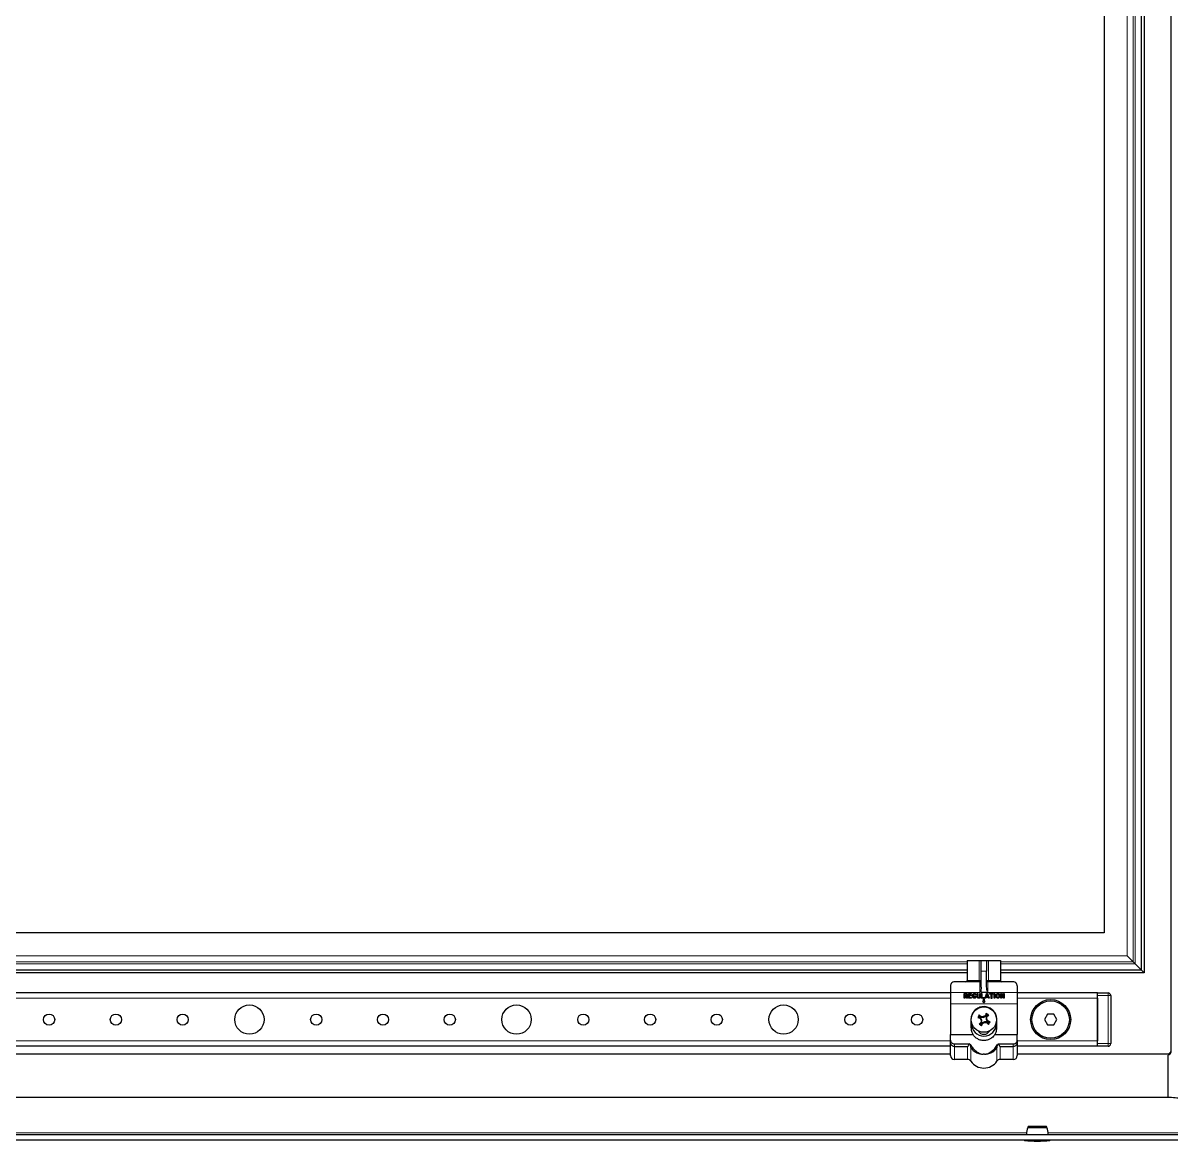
# Model space of a CAD drawing. Header units: millimetres. Extents: x -945 to 2005, y -832 to 978.
# Drawn here: x 1329.1 to 1759, y -554 to -135.1 of the extents above; entities that cross this region are included whole.
import ezdxf

# ---------------------------------------------------------------- set-up
doc = ezdxf.new("R2010")
doc.units = ezdxf.units.MM

msp = doc.modelspace()

# ---------------------------------------------------------------- linework, layer by layer
at = {"color": 7, "linetype": 'Continuous', "lineweight": 25}
for p, q in [((1758.9, 768.53), (1758.9, -520.47)), ((1748.9, 739.03), (1748.9, -490.97)), ((1733.9, 724.03), (1733.9, -475.97)), ((1733.9, -475.97), (893.9, -475.97)), ((1744.8, -486.87), (1742.49, -484.56)), ((1682.65, -486.32), (1682.65, -493.82)), ((1682.65, -486.32), (1687.17, -486.32)), ((1687.17, -486.32), (1687.9, -486.32)), ((1687.9, -486.32), (1689.9, -486.32)), ((1687.9, -490.32), (1687.9, -486.32)), ((1689.9, -486.32), (1689.9, -490.32)), ((1689.9, -486.32), (1690.62, -486.32)), ((1690.62, -486.32), (1695.15, -486.32)), ((1695.15, -486.32), (1695.15, -493.82)), ((1745.49, -487.56), (1744.8, -486.87)), ((1747.8, -489.87), (1745.49, -487.56)), ((1748.9, -490.97), (1747.9, -489.97)), ((1682.65, -490.97), (878.9, -490.97)), ((1687.4, -494.32), (1677.9, -494.32)), ((1687.9, -496.26), (1687.9, -490.32)), ((1689.9, -496.25), (1689.9, -490.32)), ((1699.9, -494.32), (1690.4, -494.32)), ((1748.9, -490.97), (1695.15, -490.97)), ((1676.4, -498.47), (896.4, -498.47)), ((1676.4, -495.82), (1676.4, -498.32)), ((1676.4, -498.32), (1676.4, -502.57)), ((1701.4, -495.82), (1701.4, -498.32)), ((1701.4, -498.32), (1701.4, -502.57)), ((1731.4, -498.47), (1701.4, -498.47)), ((1731.4, -498.47), (1735.4, -498.47)), ((1731.4, -499.47), (1731.4, -498.47)), ((1676.4, -502.57), (1676.4, -514.07)), ((1681.49, -500.33), (1681.49, -498.67)), ((1681.49, -498.67), (1682.24, -498.67)), ((1682.25, -498.93), (1681.75, -498.93)), ((1681.75, -498.93), (1681.75, -499.44)), ((1681.75, -499.44), (1682.34, -499.44)), ((1682.04, -499.7), (1681.75, -499.7)), ((1681.75, -499.7), (1681.75, -500.33)), ((1682.53, -500.41), (1682.04, -499.7)), ((1682.35, -499.7), (1682.75, -500.27)), ((1683.09, -500.44), (1683.09, -498.67)), ((1683.09, -498.67), (1684.16, -498.67)), ((1684.16, -500.44), (1683.09, -500.44)), ((1684.16, -498.93), (1683.36, -498.93)), ((1683.36, -498.93), (1683.36, -499.34)), ((1683.36, -499.34), (1684.1, -499.34)), ((1684.1, -499.6), (1683.36, -499.6)), ((1683.36, -499.6), (1683.36, -500.18)), ((1683.36, -500.18), (1684.16, -500.18)), ((1685.43, -499.51), (1685.92, -499.51)), ((1685.63, -499.77), (1685.43, -499.77)), ((1685.92, -499.51), (1685.92, -499.81)), ((1686.35, -499.86), (1686.35, -498.78)), ((1686.62, -498.78), (1686.62, -499.86)), ((1687.36, -499.84), (1687.36, -498.78)), ((1687.62, -498.78), (1687.62, -499.84)), ((1687.91, -500.47), (1687.91, -498.8)), ((1688.98, -500.47), (1687.91, -500.47)), ((1688.18, -498.8), (1688.18, -500.2)), ((1688.18, -500.2), (1688.97, -500.2)), ((1688.4, -501.67), (1688.9, -502.17)), ((1688.65, -501.67), (1688.4, -501.67)), ((1689.15, -500.67), (1688.65, -500.67)), ((1688.65, -500.67), (1688.65, -501.67)), ((1688.9, -502.17), (1689.4, -501.67)), ((1689.15, -501.67), (1689.15, -500.67)), ((1689.4, -501.67), (1689.15, -501.67)), ((1689.34, -500.29), (1689.91, -498.76)), ((1689.67, -500.13), (1689.58, -500.38)), ((1690.48, -500.13), (1689.67, -500.13)), ((1690.07, -499), (1689.76, -499.87)), ((1689.76, -499.87), (1690.39, -499.87)), ((1690.39, -499.87), (1690.07, -499)), ((1690.23, -498.78), (1690.83, -500.29)), ((1690.58, -500.37), (1690.48, -500.13)), ((1691.16, -498.67), (1692.28, -498.67)), ((1691.58, -498.93), (1691.16, -498.93)), ((1691.58, -500.4), (1691.58, -498.93)), ((1692.28, -498.93), (1691.89, -498.93)), ((1691.89, -498.93), (1691.89, -500.4)), ((1692.75, -500.33), (1692.75, -498.8)), ((1693.02, -498.8), (1693.02, -500.33)), ((1695.18, -500.33), (1695.18, -498.77)), ((1696.28, -500.36), (1695.44, -499.09)), ((1695.44, -499.09), (1695.44, -500.33)), ((1695.45, -498.73), (1696.25, -499.96)), ((1696.25, -499.96), (1696.25, -498.78)), ((1696.52, -498.78), (1696.52, -500.33)), ((1701.4, -502.57), (1701.4, -514.07)), ((1731.4, -517.47), (1731.4, -499.47)), ((1731.4, -500.47), (1731.4, -516.47)), ((1736.4, -499.47), (1736.4, -517.47)), ((1686.88, -507.52), (1687.21, -507.01)), ((1687.21, -507.01), (1687.18, -506.68)), ((1687.21, -507.01), (1687.75, -507.59)), ((1688.72, -507.65), (1689.59, -507.21)), ((1689.59, -507.21), (1689.4, -507.05)), ((1689.59, -507.21), (1689.85, -506.45)), ((1689.85, -506.45), (1689.74, -506.14)), ((1690.35, -506.78), (1689.77, -507.33)), ((1689.85, -506.45), (1690.35, -506.78)), ((1690.35, -506.78), (1690.68, -506.75)), ((1712.74, -506.47), (1711.59, -508.47)), ((1715.05, -506.47), (1712.74, -506.47)), ((1716.2, -508.47), (1715.05, -506.47)), ((1684.05, -508.47), (1684.05, -511.47)), ((1684.25, -509.97), (1684.05, -509.97)), ((1686.88, -507.52), (1686.57, -507.62)), ((1687.63, -507.78), (1686.88, -507.52)), ((1687.44, -510.15), (1687.11, -510.18)), ((1687.44, -510.15), (1688.02, -509.61)), ((1687.94, -510.48), (1687.44, -510.15)), ((1687.63, -507.78), (1687.47, -507.96)), ((1688.07, -508.64), (1687.63, -507.78)), ((1687.75, -507.59), (1687.86, -507.37)), ((1687.75, -507.59), (1688.72, -507.65)), ((1688.02, -509.61), (1687.8, -509.51)), ((1688.07, -508.64), (1687.84, -508.69)), ((1688.2, -509.73), (1687.94, -510.48)), ((1687.94, -510.48), (1688.05, -510.79)), ((1688.02, -509.61), (1688.07, -508.64)), ((1689.07, -509.29), (1688.2, -509.73)), ((1688.2, -509.73), (1688.39, -509.89)), ((1688.72, -507.65), (1688.67, -507.41)), ((1689.07, -509.29), (1689.12, -509.53)), ((1690.04, -509.34), (1689.07, -509.29)), ((1689.77, -507.33), (1689.72, -508.29)), ((1689.72, -508.29), (1689.95, -508.24)), ((1689.72, -508.29), (1690.16, -509.16)), ((1689.77, -507.33), (1689.99, -507.43)), ((1690.04, -509.34), (1689.93, -509.56)), ((1690.58, -509.93), (1690.04, -509.34)), ((1690.16, -509.16), (1690.32, -508.97)), ((1690.16, -509.16), (1690.91, -509.42)), ((1690.91, -509.42), (1690.58, -509.93)), ((1690.58, -509.93), (1690.61, -510.25)), ((1690.91, -509.42), (1691.22, -509.31)), ((1693.75, -509.97), (1693.55, -509.97)), ((1693.75, -511.47), (1693.75, -508.47)), ((1711.59, -508.47), (1712.74, -510.47)), ((1712.74, -510.47), (1715.05, -510.47)), ((1715.05, -510.47), (1716.2, -508.47)), ((1676.4, -516.21), (1676.4, -514.07)), ((1676.4, -514.07), (1684.8, -514.07)), ((1692.99, -514.07), (1701.4, -514.07)), ((1701.4, -516.21), (1701.4, -514.07)), ((1676.4, -518.47), (896.4, -518.47)), ((1676.4, -517.12), (1676.4, -516.21)), ((1676.4, -521.92), (1676.4, -517.12)), ((1677.9, -517.6), (1683.41, -517.6)), ((1677.9, -518.5), (1682.81, -518.5)), ((1694.38, -517.6), (1699.9, -517.6)), ((1694.99, -518.5), (1699.9, -518.5)), ((1701.4, -516.21), (1701.4, -517.12)), ((1701.4, -517.12), (1701.4, -521.92)), ((1731.4, -518.47), (1701.4, -518.47)), ((1731.4, -518.47), (1731.4, -517.47)), ((1735.4, -518.47), (1731.4, -518.47)), ((1676.4, -521.47), (869.9, -521.47)), ((1682.81, -523.42), (1677.9, -523.42)), ((1699.9, -523.42), (1694.99, -523.42)), ((1757.9, -521.47), (1701.4, -521.47)), ((1757.9, -537.47), (1757.9, -521.79)), ((869.9, -537.47), (1757.9, -537.47)), ((1705.31, -548.85), (1708.9, -548.85)), ((1712, -548.47), (1705.79, -548.47)), ((1708.9, -548.85), (1712.48, -548.85)), ((819.2, -551.47), (1808.6, -551.47)), ((819.2, -553.47), (1808.6, -553.47))]:
    msp.add_line(p, q, dxfattribs=at)
at = {"color": 8, "linetype": 'Continuous', "lineweight": 18}
for p, q in [((1745.49, 735.62), (1745.49, -487.56)), ((1747.8, 737.93), (1747.8, -489.87)), ((1747.9, 738.03), (1747.9, -489.97)), ((1742.49, 732.62), (1742.49, -484.56)), ((1744.8, 734.93), (1744.8, -486.87)), ((1742.49, -484.56), (885.3, -484.56)), ((1682.65, -489.97), (879.9, -489.97)), ((1682.65, -489.87), (880, -489.87)), ((1682.65, -487.56), (882.3, -487.56)), ((1682.65, -486.87), (883, -486.87)), ((1687.17, -493.82), (1687.17, -486.32)), ((1690.62, -486.32), (1690.62, -493.82)), ((1744.8, -486.87), (1695.15, -486.87)), ((1745.49, -487.56), (1695.15, -487.56)), ((1747.8, -489.87), (1695.15, -489.87)), ((1747.9, -489.97), (1695.15, -489.97)), ((1682.65, -493.82), (1687.17, -493.82)), ((1687.17, -493.82), (1687.9, -493.82)), ((1687.4, -498.32), (1687.4, -494.32)), ((1689.9, -490.32), (1687.9, -490.32)), ((1689.9, -493.82), (1690.62, -493.82)), ((1690.4, -494.32), (1690.4, -498.25)), ((1690.62, -493.82), (1695.15, -493.82)), ((1687.4, -498.32), (1676.4, -498.32)), ((1687.9, -498.32), (1687.9, -496.26)), ((1701.4, -498.32), (1687.9, -498.32)), ((1735.4, -498.47), (1735.4, -499.47)), ((1676.4, -500.47), (896.4, -500.47)), ((1701.4, -502.57), (1676.4, -502.57)), ((1731.4, -500.47), (1701.4, -500.47)), ((1735.4, -499.47), (1731.4, -499.47)), ((1735.4, -517.47), (1735.4, -499.47)), ((1735.4, -499.47), (1736.4, -499.47)), ((1676.4, -516.47), (896.4, -516.47)), ((1677.9, -517.6), (1677.9, -518.5)), ((1677.9, -518.5), (1677.9, -523.42)), ((1682.81, -523.42), (1682.81, -518.5)), ((1684.04, -519.1), (1684.04, -524.07)), ((1693.75, -524.07), (1693.75, -519.1)), ((1694.99, -518.5), (1694.99, -523.42)), ((1699.9, -518.5), (1699.9, -517.6)), ((1699.9, -523.42), (1699.9, -518.5)), ((1731.4, -516.47), (1701.4, -516.47)), ((1731.4, -517.47), (1735.4, -517.47)), ((1735.4, -517.47), (1735.4, -518.47)), ((1735.4, -517.47), (1736.4, -517.47)), ((1704.85, -550.87), (922.94, -550.87)), ((1704.03, -553.59), (1708.9, -553.59)), ((1704.15, -553.72), (1708.9, -553.72)), ((1708.9, -553.59), (1713.76, -553.59)), ((1708.9, -553.72), (1713.64, -553.72)), ((1808.3, -550.87), (1712.94, -550.87))]:
    msp.add_line(p, q, dxfattribs=at)
at = {"color": 8, "linetype": 'Continuous', "lineweight": 18, "flags": 128}
for points in [[(1687.17, -493.82), (1687.17, -493.91), (1687.16, -494.01), (1687.15, -494.1), (1687.13, -494.17), (1687.11, -494.23), (1687.09, -494.28), (1687.06, -494.31), (1687.03, -494.32)], [(1690.76, -494.32), (1690.73, -494.31), (1690.7, -494.28), (1690.68, -494.23), (1690.66, -494.17), (1690.64, -494.1), (1690.63, -494.01), (1690.62, -493.91), (1690.62, -493.82)]]:
    msp.add_lwpolyline(points, dxfattribs=at)
at = {"color": 7, "linetype": 'Continuous', "lineweight": 25}
for centre, radius in [((1713.9, -508.47), 7.5), ((1713.9, -508.47), 7), ((1338.9, -508.47), 2.1), ((1363.9, -508.47), 2.1), ((1388.9, -508.47), 2.1), ((1413.9, -508.47), 5.5), ((1438.9, -508.47), 2.1), ((1463.9, -508.47), 2.1), ((1488.9, -508.47), 2.1), ((1513.9, -508.47), 5.5), ((1538.9, -508.47), 2.1), ((1563.9, -508.47), 2.1), ((1588.9, -508.47), 2.1), ((1613.9, -508.47), 5.5), ((1638.9, -508.47), 2.1), ((1663.9, -508.47), 2.1), ((1688.9, -508.47), 4.75)]:
    msp.add_circle(centre, radius, dxfattribs=at)
for centre, radius, start, end in [((1682.15, -493.82), 0.5, 270, 0), ((1687.4, -493.82), 0.5, 270, 0), ((1690.4, -493.82), 0.5, 180, 270), ((1695.65, -493.82), 0.5, 180, 270), ((1735.4, -499.47), 1, 0, 90), ((1749.62, -548.02), 74.88, 146.4919, 147.3486), ((1638.22, -555.37), 69.05, 44.0348, 44.8347), ((1722.66, -574.95), 75.61, 116.0937, 116.7115), ((1754.2, -530.88), 69.05, 159.0058, 159.8057), ((1649.34, -569.19), 74.88, 56.4919, 57.3486), ((1642, -457.79), 69.05, 314.0348, 314.8347), ((1688.9, -509.97), 4.65, 180, 0), ((1711.31, -443.16), 69.05, 249.0058, 249.8057), ((1735.79, -559.14), 69.05, 134.0348, 134.8347), ((1728.45, -447.75), 74.88, 236.4919, 237.3486), ((1755.38, -474.7), 75.61, 206.0937, 206.7115), ((1763.35, -512.48), 75.61, 177.129, 177.7468), ((1684.88, -582.92), 75.61, 87.129, 87.7468), ((1623.59, -486.05), 69.05, 339.0058, 339.8057), ((1655.13, -441.99), 75.61, 296.0937, 296.7115), ((1692.91, -434.01), 75.61, 267.129, 267.7468), ((1739.57, -461.57), 69.05, 224.0348, 224.8347), ((1614.44, -504.46), 75.61, 357.129, 357.7468), ((1622.41, -542.23), 75.61, 26.0937, 26.7115), ((1666.48, -573.78), 69.05, 69.0058, 69.8057), ((1628.18, -468.92), 74.88, 326.4919, 327.3486), ((1688.9, -511.47), 2.5, 209.1764, 330.8236), ((1735.4, -517.47), 1, 270, 0), ((1677.9, -521.92), 1.5, 180, 270), ((1682.81, -524.92), 1.5, 34.5604, 90), ((1688.9, -520.72), 5.9, 214.5604, 325.4396), ((1694.99, -524.92), 1.5, 90, 145.4396), ((1699.9, -521.92), 1.5, 270, 0), ((1711.02, -551.2), 6.18, 157.6346, 182.4658), ((1705.79, -548.97), 0.5, 90, 166.6165), ((1712, -548.97), 0.5, 13.3835, 90), ((1706.77, -551.2), 6.18, 357.5342, 22.3654), ((1729.8, -553.53), 25.77, 179.861, 180.139), ((1704.16, -553.59), 0.126, 180, 263.9744), ((1708.9, -508.72), 45.25, 263.9744, 269.9984), ((1708.89, -508.72), 45.25, 270.0016, 276.0256), ((1713.63, -553.59), 0.126, 276.0256, 0), ((1687.99, -553.53), 25.77, 359.861, 0.139)]:
    msp.add_arc(centre, radius, start, end, dxfattribs=at)
msp.add_ellipse((17117.08, -498.32), major_axis=(15429.18, 0), ratio=0.000259, start_param=3.123591, end_param=3.141593, dxfattribs=at)
for points, knots in [([(1677.9, -494.32), (1677.89, -494.32), (1677.82, -494.32), (1677.47, -494.34), (1676.94, -494.58), (1676.48, -495.16), (1676.42, -495.63), (1676.4, -495.82)], [0, 0, 0, 0, 0.003231, 0.101221, 0.514725, 0.80586, 1, 1, 1, 1]), ([(1701.4, -495.82), (1701.37, -495.63), (1701.31, -495.16), (1700.85, -494.58), (1700.32, -494.34), (1699.97, -494.32), (1699.9, -494.32), (1699.9, -494.32)], [0, 0, 0, 0, 0.19414, 0.485275, 0.898779, 0.996769, 1, 1, 1, 1]), ([(1684.85, -498.9), (1684.93, -498.82), (1685.06, -498.67), (1685.25, -498.65), (1685.34, -498.65)], [0, 0, 0, 0, 0.559217, 1, 1, 1, 1]), ([(1685.34, -498.65), (1685.41, -498.65), (1685.53, -498.65), (1685.64, -498.71), (1685.69, -498.74)], [0, 0, 0, 0, 0.5605138, 1, 1, 1, 1]), ([(1686.35, -498.78), (1686.36, -498.76), (1686.36, -498.72), (1686.38, -498.67), (1686.43, -498.65), (1686.46, -498.65), (1686.47, -498.65)], [0, 0, 0, 0, 0.2808487, 0.55949, 0.7791576, 1, 1, 1, 1]), ([(1686.47, -498.65), (1686.5, -498.65), (1686.54, -498.65), (1686.59, -498.68), (1686.62, -498.73), (1686.62, -498.76), (1686.62, -498.78)], [0, 0, 0, 0, 0.28091, 0.559174, 0.779166, 1, 1, 1, 1]), ([(1687.36, -498.78), (1687.36, -498.76), (1687.36, -498.72), (1687.39, -498.67), (1687.44, -498.65), (1687.47, -498.65), (1687.48, -498.65)], [0, 0, 0, 0, 0.2809, 0.559498, 0.779148, 1, 1, 1, 1]), ([(1687.9, -496.26), (1687.86, -496.59), (1687.78, -497.3), (1687.52, -497.96), (1687.4, -498.31), (1687.4, -498.32)], [0, 0, 0, 0, 0.475461, 0.994056, 1, 1, 1, 1]), ([(1687.48, -498.65), (1687.5, -498.65), (1687.54, -498.65), (1687.6, -498.68), (1687.62, -498.73), (1687.62, -498.76), (1687.62, -498.78)], [0, 0, 0, 0, 0.280888, 0.559023, 0.779155, 1, 1, 1, 1]), ([(1690.4, -498.25), (1690.39, -498.25), (1690.39, -498.24), (1690.39, -498.24), (1690.37, -498.22), (1690.34, -498.14), (1690.22, -497.81), (1690, -497.18), (1689.93, -496.58), (1689.9, -496.25)], [0, 0, 0, 0, 0.00167, 0.003889, 0.009531, 0.034361, 0.132751, 0.526214, 1, 1, 1, 1]), ([(1689.91, -498.76), (1689.92, -498.74), (1689.93, -498.7), (1689.98, -498.65), (1690.03, -498.65), (1690.06, -498.65)], [0, 0, 0, 0, 0.281465, 0.561772, 1, 1, 1, 1]), ([(1690.06, -498.65), (1690.08, -498.65), (1690.12, -498.65), (1690.2, -498.69), (1690.22, -498.74), (1690.23, -498.78)], [0, 0, 0, 0, 0.2812256, 0.5615217, 1, 1, 1, 1]), ([(1693.64, -498.94), (1693.71, -498.85), (1693.84, -498.69), (1694.03, -498.66), (1694.12, -498.65)], [0, 0, 0, 0, 0.560137, 1, 1, 1, 1]), ([(1694.12, -498.65), (1694.18, -498.65), (1694.3, -498.66), (1694.5, -498.75), (1694.59, -498.87), (1694.65, -498.94)], [0, 0, 0, 0, 0.280496, 0.560765, 1, 1, 1, 1]), ([(1695.18, -498.77), (1695.18, -498.75), (1695.18, -498.72), (1695.21, -498.67), (1695.25, -498.65), (1695.28, -498.65), (1695.29, -498.65)], [0, 0, 0, 0, 0.280941, 0.559114, 0.779089, 1, 1, 1, 1]), ([(1695.29, -498.65), (1695.31, -498.65), (1695.34, -498.65), (1695.4, -498.67), (1695.43, -498.71), (1695.45, -498.73)], [0, 0, 0, 0, 0.2806376, 0.5608768, 1, 1, 1, 1]), ([(1696.25, -498.78), (1696.26, -498.76), (1696.26, -498.72), (1696.28, -498.67), (1696.33, -498.65), (1696.36, -498.65), (1696.37, -498.65)], [0, 0, 0, 0, 0.280888, 0.559482, 0.77927, 1, 1, 1, 1]), ([(1696.37, -498.65), (1696.4, -498.65), (1696.44, -498.65), (1696.49, -498.68), (1696.52, -498.73), (1696.52, -498.76), (1696.52, -498.78)], [0, 0, 0, 0, 0.280836, 0.55925, 0.779182, 1, 1, 1, 1]), ([(1681.61, -500.47), (1681.59, -500.47), (1681.55, -500.46), (1681.51, -500.43), (1681.49, -500.38), (1681.49, -500.35), (1681.49, -500.33)], [0, 0, 0, 0, 0.280437, 0.558281, 0.778899, 1, 1, 1, 1]), ([(1681.75, -500.33), (1681.75, -500.35), (1681.75, -500.4), (1681.71, -500.45), (1681.66, -500.46), (1681.62, -500.47), (1681.61, -500.47)], [0, 0, 0, 0, 0.280498, 0.558325, 0.778868, 1, 1, 1, 1]), ([(1682.24, -498.67), (1682.32, -498.68), (1682.46, -498.69), (1682.57, -498.77), (1682.62, -498.81)], [0, 0, 0, 0, 0.559747, 1, 1, 1, 1]), ([(1682.44, -499), (1682.41, -498.98), (1682.35, -498.94), (1682.28, -498.93), (1682.25, -498.93)], [0, 0, 0, 0, 0.559136, 1, 1, 1, 1]), ([(1682.34, -499.44), (1682.36, -499.43), (1682.4, -499.43), (1682.43, -499.4), (1682.44, -499.39)], [0, 0, 0, 0, 0.5581742, 1, 1, 1, 1]), ([(1682.58, -499.61), (1682.54, -499.64), (1682.47, -499.68), (1682.38, -499.7), (1682.35, -499.7)], [0, 0, 0, 0, 0.56031, 1, 1, 1, 1]), ([(1682.52, -499.19), (1682.52, -499.15), (1682.51, -499.08), (1682.46, -499.02), (1682.44, -499)], [0, 0, 0, 0, 0.559692, 1, 1, 1, 1]), ([(1682.44, -499.39), (1682.46, -499.38), (1682.49, -499.35), (1682.51, -499.28), (1682.52, -499.23), (1682.52, -499.19)], [0, 0, 0, 0, 0.279917, 0.56006, 1, 1, 1, 1]), ([(1682.63, -500.47), (1682.62, -500.47), (1682.6, -500.47), (1682.56, -500.45), (1682.54, -500.42), (1682.53, -500.41)], [0, 0, 0, 0, 0.28022, 0.561305, 1, 1, 1, 1]), ([(1682.78, -499.19), (1682.77, -499.29), (1682.76, -499.45), (1682.64, -499.56), (1682.58, -499.61)], [0, 0, 0, 0, 0.559457, 1, 1, 1, 1]), ([(1682.62, -498.81), (1682.67, -498.87), (1682.77, -498.98), (1682.78, -499.13), (1682.78, -499.19)], [0, 0, 0, 0, 0.5589475, 1, 1, 1, 1]), ([(1682.78, -500.34), (1682.78, -500.36), (1682.77, -500.4), (1682.73, -500.44), (1682.68, -500.46), (1682.65, -500.47), (1682.63, -500.47)], [0, 0, 0, 0, 0.278138, 0.558544, 0.779161, 1, 1, 1, 1]), ([(1682.75, -500.27), (1682.76, -500.28), (1682.78, -500.3), (1682.78, -500.33), (1682.78, -500.34)], [0, 0, 0, 0, 0.5610793, 1, 1, 1, 1]), ([(1684.1, -499.34), (1684.13, -499.34), (1684.17, -499.34), (1684.23, -499.37), (1684.26, -499.42), (1684.26, -499.46), (1684.26, -499.47)], [0, 0, 0, 0, 0.280945, 0.559897, 0.779525, 1, 1, 1, 1]), ([(1684.26, -499.47), (1684.26, -499.49), (1684.25, -499.54), (1684.2, -499.6), (1684.14, -499.6), (1684.1, -499.6)], [0, 0, 0, 0, 0.281099, 0.559768, 1, 1, 1, 1]), ([(1684.16, -498.67), (1684.18, -498.67), (1684.22, -498.67), (1684.28, -498.7), (1684.31, -498.75), (1684.31, -498.78), (1684.31, -498.8)], [0, 0, 0, 0, 0.280872, 0.559701, 0.779382, 1, 1, 1, 1]), ([(1684.31, -498.8), (1684.31, -498.82), (1684.3, -498.87), (1684.25, -498.93), (1684.19, -498.93), (1684.16, -498.93)], [0, 0, 0, 0, 0.2810527, 0.5596626, 1, 1, 1, 1]), ([(1684.16, -500.18), (1684.18, -500.18), (1684.22, -500.18), (1684.28, -500.21), (1684.31, -500.26), (1684.31, -500.29), (1684.31, -500.31)], [0, 0, 0, 0, 0.280912, 0.559714, 0.779499, 1, 1, 1, 1]), ([(1684.31, -500.31), (1684.31, -500.33), (1684.31, -500.38), (1684.25, -500.44), (1684.19, -500.44), (1684.16, -500.44)], [0, 0, 0, 0, 0.2812138, 0.5599009, 1, 1, 1, 1]), ([(1684.65, -499.57), (1684.66, -499.43), (1684.67, -499.19), (1684.8, -498.99), (1684.85, -498.9)], [0, 0, 0, 0, 0.56034, 1, 1, 1, 1]), ([(1684.84, -500.18), (1684.78, -500.07), (1684.67, -499.88), (1684.66, -499.67), (1684.65, -499.57)], [0, 0, 0, 0, 0.559347, 1, 1, 1, 1]), ([(1685.37, -500.47), (1685.31, -500.46), (1685.19, -500.45), (1685, -500.36), (1684.9, -500.25), (1684.84, -500.18)], [0, 0, 0, 0, 0.280314, 0.560507, 1, 1, 1, 1]), ([(1685.33, -498.91), (1685.29, -498.91), (1685.22, -498.92), (1685.1, -498.99), (1684.94, -499.2), (1684.93, -499.42), (1684.92, -499.57)], [0, 0, 0, 0, 0.125332, 0.250695, 0.500738, 1, 1, 1, 1]), ([(1684.92, -499.57), (1684.92, -499.66), (1684.93, -499.81), (1685, -499.94), (1685.04, -500)], [0, 0, 0, 0, 0.55998, 1, 1, 1, 1]), ([(1685.04, -500), (1685.08, -500.06), (1685.17, -500.17), (1685.3, -500.19), (1685.36, -500.2)], [0, 0, 0, 0, 0.560858, 1, 1, 1, 1]), ([(1685.3, -499.64), (1685.3, -499.62), (1685.3, -499.58), (1685.33, -499.53), (1685.38, -499.51), (1685.41, -499.51), (1685.43, -499.51)], [0, 0, 0, 0, 0.280637, 0.55889, 0.779144, 1, 1, 1, 1]), ([(1685.43, -499.77), (1685.41, -499.77), (1685.37, -499.77), (1685.32, -499.73), (1685.3, -499.69), (1685.3, -499.66), (1685.3, -499.64)], [0, 0, 0, 0, 0.280664, 0.558735, 0.779002, 1, 1, 1, 1]), ([(1685.52, -498.96), (1685.49, -498.94), (1685.43, -498.91), (1685.36, -498.91), (1685.33, -498.91)], [0, 0, 0, 0, 0.558634, 1, 1, 1, 1]), ([(1685.36, -500.2), (1685.39, -500.2), (1685.45, -500.2), (1685.55, -500.15), (1685.58, -500.08), (1685.6, -500.04)], [0, 0, 0, 0, 0.2812653, 0.5616095, 1, 1, 1, 1]), ([(1685.71, -500.34), (1685.66, -500.38), (1685.55, -500.46), (1685.43, -500.46), (1685.37, -500.47)], [0, 0, 0, 0, 0.558998, 1, 1, 1, 1]), ([(1685.62, -499.07), (1685.61, -499.05), (1685.58, -499.01), (1685.54, -498.97), (1685.52, -498.96)], [0, 0, 0, 0, 0.560467, 1, 1, 1, 1]), ([(1685.6, -500.04), (1685.61, -499.99), (1685.63, -499.9), (1685.63, -499.81), (1685.63, -499.77)], [0, 0, 0, 0, 0.559597, 1, 1, 1, 1]), ([(1685.73, -499.13), (1685.71, -499.13), (1685.66, -499.12), (1685.64, -499.09), (1685.62, -499.07)], [0, 0, 0, 0, 0.558039, 1, 1, 1, 1]), ([(1685.69, -498.74), (1685.73, -498.77), (1685.79, -498.82), (1685.84, -498.89), (1685.86, -498.92)], [0, 0, 0, 0, 0.559542, 1, 1, 1, 1]), ([(1685.92, -499.81), (1685.92, -499.92), (1685.9, -500.12), (1685.77, -500.28), (1685.71, -500.34)], [0, 0, 0, 0, 0.560493, 1, 1, 1, 1]), ([(1685.89, -499.01), (1685.88, -499.03), (1685.87, -499.07), (1685.83, -499.11), (1685.78, -499.13), (1685.75, -499.13), (1685.73, -499.13)], [0, 0, 0, 0, 0.2777088, 0.5582085, 0.77892, 1, 1, 1, 1]), ([(1685.86, -498.92), (1685.87, -498.94), (1685.88, -498.96), (1685.89, -498.99), (1685.89, -499.01)], [0, 0, 0, 0, 0.560691, 1, 1, 1, 1]), ([(1686.57, -500.33), (1686.5, -500.26), (1686.37, -500.12), (1686.36, -499.94), (1686.35, -499.86)], [0, 0, 0, 0, 0.558332, 1, 1, 1, 1]), ([(1687.01, -500.47), (1686.92, -500.46), (1686.76, -500.46), (1686.63, -500.37), (1686.57, -500.33)], [0, 0, 0, 0, 0.55925, 1, 1, 1, 1]), ([(1686.62, -499.86), (1686.62, -499.92), (1686.63, -500.02), (1686.7, -500.09), (1686.74, -500.13)], [0, 0, 0, 0, 0.560313, 1, 1, 1, 1]), ([(1686.74, -500.13), (1686.78, -500.15), (1686.86, -500.2), (1686.95, -500.2), (1686.99, -500.2)], [0, 0, 0, 0, 0.559441, 1, 1, 1, 1]), ([(1686.99, -500.2), (1687.05, -500.2), (1687.15, -500.19), (1687.29, -500.1), (1687.35, -499.97), (1687.36, -499.88), (1687.36, -499.84)], [0, 0, 0, 0, 0.280935, 0.559487, 0.779245, 1, 1, 1, 1]), ([(1687.62, -499.84), (1687.62, -499.94), (1687.61, -500.12), (1687.45, -500.34), (1687.23, -500.44), (1687.08, -500.46), (1687.01, -500.47)], [0, 0, 0, 0, 0.280416, 0.558636, 0.778958, 1, 1, 1, 1]), ([(1687.91, -498.8), (1687.91, -498.78), (1687.91, -498.75), (1687.94, -498.7), (1687.99, -498.67), (1688.02, -498.67), (1688.03, -498.67)], [0, 0, 0, 0, 0.2809124, 0.5594047, 0.7791083, 1, 1, 1, 1]), ([(1688.03, -498.67), (1688.05, -498.67), (1688.1, -498.67), (1688.15, -498.7), (1688.17, -498.75), (1688.18, -498.79), (1688.18, -498.8)], [0, 0, 0, 0, 0.2808126, 0.5590988, 0.7791702, 1, 1, 1, 1]), ([(1688.97, -500.2), (1689, -500.2), (1689.04, -500.21), (1689.1, -500.23), (1689.12, -500.28), (1689.13, -500.32), (1689.13, -500.33)], [0, 0, 0, 0, 0.2808549, 0.5597179, 0.7795181, 1, 1, 1, 1]), ([(1689.13, -500.33), (1689.13, -500.36), (1689.12, -500.4), (1689.07, -500.46), (1689.01, -500.47), (1688.98, -500.47)], [0, 0, 0, 0, 0.2812663, 0.5600784, 1, 1, 1, 1]), ([(1689.33, -500.34), (1689.33, -500.33), (1689.33, -500.32), (1689.33, -500.3), (1689.34, -500.29)], [0, 0, 0, 0, 0.5595043, 1, 1, 1, 1]), ([(1689.45, -500.47), (1689.43, -500.47), (1689.4, -500.46), (1689.36, -500.43), (1689.33, -500.39), (1689.33, -500.36), (1689.33, -500.34)], [0, 0, 0, 0, 0.279579, 0.559194, 0.779582, 1, 1, 1, 1]), ([(1689.58, -500.38), (1689.58, -500.39), (1689.56, -500.42), (1689.52, -500.46), (1689.48, -500.47), (1689.45, -500.47)], [0, 0, 0, 0, 0.28077, 0.560807, 1, 1, 1, 1]), ([(1690.69, -500.47), (1690.68, -500.47), (1690.65, -500.46), (1690.6, -500.43), (1690.59, -500.4), (1690.58, -500.37)], [0, 0, 0, 0, 0.280695, 0.560335, 1, 1, 1, 1]), ([(1690.84, -500.34), (1690.83, -500.36), (1690.83, -500.4), (1690.78, -500.44), (1690.74, -500.46), (1690.71, -500.47), (1690.69, -500.47)], [0, 0, 0, 0, 0.2785174, 0.5586134, 0.7793328, 1, 1, 1, 1]), ([(1690.83, -500.29), (1690.83, -500.3), (1690.83, -500.32), (1690.84, -500.34), (1690.84, -500.34)], [0, 0, 0, 0, 0.560081, 1, 1, 1, 1]), ([(1691.03, -498.8), (1691.03, -498.78), (1691.03, -498.74), (1691.07, -498.69), (1691.12, -498.67), (1691.15, -498.67), (1691.16, -498.67)], [0, 0, 0, 0, 0.280713, 0.558701, 0.779045, 1, 1, 1, 1]), ([(1691.16, -498.93), (1691.14, -498.93), (1691.1, -498.93), (1691.05, -498.9), (1691.03, -498.85), (1691.03, -498.82), (1691.03, -498.8)], [0, 0, 0, 0, 0.2807603, 0.5588212, 0.7789154, 1, 1, 1, 1]), ([(1691.72, -500.54), (1691.7, -500.54), (1691.66, -500.54), (1691.61, -500.5), (1691.58, -500.45), (1691.58, -500.42), (1691.58, -500.4)], [0, 0, 0, 0, 0.280822, 0.559059, 0.779094, 1, 1, 1, 1]), ([(1691.89, -500.4), (1691.89, -500.42), (1691.89, -500.47), (1691.82, -500.53), (1691.76, -500.54), (1691.72, -500.54)], [0, 0, 0, 0, 0.280801, 0.559621, 1, 1, 1, 1]), ([(1692.28, -498.67), (1692.3, -498.67), (1692.35, -498.67), (1692.41, -498.7), (1692.44, -498.75), (1692.44, -498.78), (1692.44, -498.8)], [0, 0, 0, 0, 0.280951, 0.559967, 0.779431, 1, 1, 1, 1]), ([(1692.44, -498.8), (1692.44, -498.82), (1692.44, -498.87), (1692.38, -498.93), (1692.32, -498.93), (1692.28, -498.93)], [0, 0, 0, 0, 0.281019, 0.559679, 1, 1, 1, 1]), ([(1692.75, -498.8), (1692.76, -498.78), (1692.76, -498.74), (1692.78, -498.69), (1692.83, -498.67), (1692.86, -498.67), (1692.87, -498.67)], [0, 0, 0, 0, 0.280828, 0.559417, 0.779393, 1, 1, 1, 1]), ([(1692.87, -500.47), (1692.85, -500.47), (1692.82, -500.46), (1692.77, -500.43), (1692.76, -500.38), (1692.76, -500.35), (1692.75, -500.33)], [0, 0, 0, 0, 0.280437, 0.558281, 0.778899, 1, 1, 1, 1]), ([(1692.87, -498.67), (1692.9, -498.67), (1692.94, -498.67), (1692.99, -498.7), (1693.02, -498.75), (1693.02, -498.78), (1693.02, -498.8)], [0, 0, 0, 0, 0.280765, 0.559178, 0.779175, 1, 1, 1, 1]), ([(1693.02, -500.33), (1693.02, -500.35), (1693.01, -500.4), (1692.98, -500.45), (1692.92, -500.47), (1692.89, -500.47), (1692.87, -500.47)], [0, 0, 0, 0, 0.280518, 0.5583, 0.778735, 1, 1, 1, 1]), ([(1693.47, -499.57), (1693.48, -499.44), (1693.49, -499.22), (1693.6, -499.02), (1693.64, -498.94)], [0, 0, 0, 0, 0.559914, 1, 1, 1, 1]), ([(1693.65, -500.18), (1693.59, -500.08), (1693.49, -499.88), (1693.48, -499.66), (1693.47, -499.57)], [0, 0, 0, 0, 0.559149, 1, 1, 1, 1]), ([(1694.15, -500.47), (1694.09, -500.46), (1693.98, -500.45), (1693.8, -500.37), (1693.71, -500.25), (1693.65, -500.18)], [0, 0, 0, 0, 0.2803667, 0.5605741, 1, 1, 1, 1]), ([(1693.84, -499.11), (1693.8, -499.19), (1693.74, -499.34), (1693.74, -499.5), (1693.74, -499.57)], [0, 0, 0, 0, 0.5590754, 1, 1, 1, 1]), ([(1693.74, -499.57), (1693.74, -499.65), (1693.75, -499.81), (1693.81, -499.95), (1693.84, -500.01)], [0, 0, 0, 0, 0.560273, 1, 1, 1, 1]), ([(1694.12, -498.91), (1694.09, -498.91), (1694.02, -498.92), (1693.91, -498.99), (1693.86, -499.07), (1693.84, -499.11)], [0, 0, 0, 0, 0.2798318, 0.559843, 1, 1, 1, 1]), ([(1693.84, -500.01), (1693.89, -500.07), (1693.96, -500.17), (1694.09, -500.19), (1694.15, -500.2)], [0, 0, 0, 0, 0.560567, 1, 1, 1, 1]), ([(1694.46, -499.11), (1694.41, -499.05), (1694.33, -498.94), (1694.18, -498.92), (1694.12, -498.91)], [0, 0, 0, 0, 0.559596, 1, 1, 1, 1]), ([(1694.15, -500.2), (1694.19, -500.2), (1694.26, -500.19), (1694.38, -500.13), (1694.44, -500.05), (1694.47, -500.01)], [0, 0, 0, 0, 0.2804348, 0.5606046, 1, 1, 1, 1]), ([(1694.66, -500.18), (1694.59, -500.27), (1694.45, -500.44), (1694.24, -500.46), (1694.15, -500.47)], [0, 0, 0, 0, 0.559137, 1, 1, 1, 1]), ([(1694.58, -499.57), (1694.57, -499.48), (1694.56, -499.32), (1694.49, -499.18), (1694.46, -499.11)], [0, 0, 0, 0, 0.560046, 1, 1, 1, 1]), ([(1694.47, -500.01), (1694.51, -499.93), (1694.57, -499.79), (1694.57, -499.63), (1694.58, -499.57)], [0, 0, 0, 0, 0.559133, 1, 1, 1, 1]), ([(1694.65, -498.94), (1694.71, -499.05), (1694.82, -499.24), (1694.83, -499.47), (1694.84, -499.57)], [0, 0, 0, 0, 0.559312, 1, 1, 1, 1]), ([(1694.84, -499.57), (1694.83, -499.69), (1694.82, -499.91), (1694.71, -500.1), (1694.66, -500.18)], [0, 0, 0, 0, 0.559865, 1, 1, 1, 1]), ([(1695.3, -500.47), (1695.28, -500.47), (1695.24, -500.46), (1695.18, -500.41), (1695.18, -500.36), (1695.18, -500.33)], [0, 0, 0, 0, 0.281503, 0.560294, 1, 1, 1, 1]), ([(1695.44, -500.33), (1695.44, -500.35), (1695.44, -500.39), (1695.4, -500.44), (1695.35, -500.47), (1695.31, -500.47), (1695.3, -500.47)], [0, 0, 0, 0, 0.280569, 0.558477, 0.77887, 1, 1, 1, 1]), ([(1696.4, -500.47), (1696.38, -500.46), (1696.35, -500.46), (1696.31, -500.42), (1696.29, -500.38), (1696.28, -500.36)], [0, 0, 0, 0, 0.278585, 0.558866, 1, 1, 1, 1]), ([(1696.52, -500.33), (1696.52, -500.35), (1696.52, -500.39), (1696.49, -500.44), (1696.44, -500.46), (1696.41, -500.47), (1696.4, -500.47)], [0, 0, 0, 0, 0.280953, 0.559391, 0.779073, 1, 1, 1, 1]), ([(1693.75, -508.47), (1693.7, -507.96), (1693.62, -506.95), (1692.84, -505.49), (1691.65, -504.37), (1690.19, -503.7), (1688.57, -503.54), (1686.97, -503.92), (1685.59, -504.8), (1684.6, -506.04), (1684.11, -507.34), (1684.07, -508.13), (1684.05, -508.47)], [0, 0, 0, 0, 0.108524, 0.217459, 0.318088, 0.417791, 0.519828, 0.622975, 0.725929, 0.827131, 0.926323, 1, 1, 1, 1]), ([(1684.05, -511.47), (1684.13, -512.09), (1684.3, -513.37), (1684.77, -514.01), (1684.8, -514.06), (1684.8, -514.07)], [0, 0, 0, 0, 0.417668, 0.852903, 1, 1, 1, 1]), ([(1692.99, -514.07), (1693.04, -513.99), (1693.15, -513.82), (1693.67, -512.75), (1693.73, -511.76), (1693.75, -511.47)], [0, 0, 0, 0, 0.378823, 0.812228, 1, 1, 1, 1]), ([(1692.99, -514.07), (1692.97, -514.1), (1692.93, -514.17), (1692.56, -514.67), (1691.91, -515.31), (1690.99, -515.89), (1689.84, -516.28), (1688.51, -516.37), (1687.16, -516.07), (1686.04, -515.44), (1685.31, -514.76), (1684.92, -514.26), (1684.81, -514.08), (1684.8, -514.07), (1684.8, -514.07)], [0, 0, 0, 0, 0.088505, 0.177138, 0.262858, 0.344694, 0.430485, 0.525193, 0.625645, 0.723911, 0.812494, 0.894483, 0.978997, 1, 1, 1, 1]), ([(1676.4, -516.21), (1676.41, -516.35), (1676.44, -516.64), (1676.68, -517.04), (1677.04, -517.37), (1677.46, -517.57), (1677.76, -517.59), (1677.9, -517.6)], [0, 0, 0, 0, 0.205683, 0.411346, 0.618649, 0.832339, 1, 1, 1, 1]), ([(1676.4, -517.12), (1676.4, -517.14), (1676.4, -517.24), (1676.43, -517.49), (1676.6, -517.87), (1676.94, -518.22), (1677.39, -518.45), (1677.73, -518.48), (1677.9, -518.5)], [0, 0, 0, 0, 0.017854, 0.141405, 0.356083, 0.570731, 0.785365, 1, 1, 1, 1]), ([(1682.81, -518.5), (1682.81, -518.5), (1682.83, -518.5), (1682.86, -518.49), (1682.92, -518.46), (1683.06, -518.31), (1683.22, -518.02), (1683.34, -517.75), (1683.41, -517.6)], [0, 0, 0, 0, 0.008383, 0.019125, 0.04457, 0.140638, 0.521171, 1, 1, 1, 1]), ([(1683.78, -517.84), (1683.76, -517.83), (1683.65, -517.73), (1683.52, -517.66), (1683.41, -517.6)], [0, 0, 0, 0, 0.161974, 1, 1, 1, 1]), ([(1683.78, -517.84), (1683.8, -517.99), (1683.85, -518.27), (1683.91, -518.61), (1683.95, -518.85), (1684.01, -519.02), (1684.04, -519.1)], [0, 0, 0, 0, 0.383006, 0.690448, 0.847653, 1, 1, 1, 1]), ([(1683.78, -517.84), (1684.08, -518.3), (1684.8, -519.4), (1686.18, -520.57), (1687.54, -521.29), (1688.35, -521.41), (1688.63, -521.45)], [0, 0, 0, 0, 0.2553511, 0.6155159, 0.8621102, 1, 1, 1, 1]), ([(1684.04, -519.1), (1684.23, -519.33), (1684.74, -519.95), (1685.85, -520.75), (1687.25, -521.31), (1688.2, -521.41), (1688.63, -521.45)], [0, 0, 0, 0, 0.1696178, 0.4700388, 0.7626849, 1, 1, 1, 1]), ([(1689.15, -521.45), (1689.37, -521.43), (1690.09, -521.33), (1691.46, -520.69), (1692.92, -519.49), (1693.69, -518.33), (1694.01, -517.84)], [0, 0, 0, 0, 0.101651, 0.345128, 0.729048, 1, 1, 1, 1]), ([(1689.15, -521.45), (1689.58, -521.41), (1690.54, -521.31), (1691.94, -520.75), (1693.05, -519.95), (1693.56, -519.33), (1693.75, -519.1)], [0, 0, 0, 0, 0.2373508, 0.5299542, 0.8303306, 1, 1, 1, 1]), ([(1693.75, -519.1), (1693.75, -519.1), (1693.76, -519.09), (1693.76, -519.08), (1693.78, -519.05), (1693.81, -518.95), (1693.88, -518.63), (1693.94, -518.25), (1693.99, -517.93), (1694.01, -517.84)], [0, 0, 0, 0, 0.003748, 0.008698, 0.018275, 0.054741, 0.199177, 0.774578, 1, 1, 1, 1]), ([(1694.38, -517.6), (1694.27, -517.66), (1694.14, -517.73), (1694.03, -517.82), (1694.01, -517.84)], [0, 0, 0, 0, 0.789403, 1, 1, 1, 1]), ([(1694.38, -517.6), (1694.4, -517.66), (1694.47, -517.81), (1694.57, -518), (1694.66, -518.17), (1694.73, -518.29), (1694.79, -518.36), (1694.83, -518.41), (1694.86, -518.45), (1694.9, -518.47), (1694.92, -518.49), (1694.95, -518.5), (1694.97, -518.5), (1694.98, -518.5), (1694.99, -518.5)], [0, 0, 0, 0, 0.193858, 0.459768, 0.637307, 0.756, 0.835565, 0.889145, 0.925488, 0.950425, 0.97632, 0.986721, 0.99531, 1, 1, 1, 1]), ([(1699.9, -517.6), (1700.06, -517.59), (1700.4, -517.56), (1700.85, -517.31), (1701.18, -516.95), (1701.37, -516.56), (1701.39, -516.31), (1701.4, -516.21)], [0, 0, 0, 0, 0.2129003, 0.4257071, 0.6406126, 0.8533821, 1, 1, 1, 1]), ([(1699.9, -518.5), (1700.06, -518.48), (1700.4, -518.45), (1700.85, -518.22), (1701.19, -517.87), (1701.36, -517.49), (1701.39, -517.24), (1701.4, -517.14), (1701.4, -517.12)], [0, 0, 0, 0, 0.214635, 0.429269, 0.643917, 0.858595, 0.982146, 1, 1, 1, 1]), ([(1689.15, -521.45), (1689.06, -521.46), (1688.88, -521.47), (1688.71, -521.46), (1688.63, -521.45)], [0, 0, 0, 0, 0.558993, 1, 1, 1, 1]), ([(1758.93, -520.47), (1758.92, -520.6), (1758.89, -520.85), (1758.76, -521.05), (1758.64, -521.14), (1758.59, -521.24), (1758.57, -521.31), (1758.55, -521.37), (1758.53, -521.4), (1758.52, -521.44), (1758.48, -521.49), (1758.43, -521.54), (1758.31, -521.6), (1758.12, -521.64), (1757.97, -521.63), (1757.9, -521.63)], [0, 0, 0, 0, 0.233411, 0.418546, 0.549351, 0.595026, 0.631329, 0.647111, 0.661994, 0.676639, 0.691742, 0.725563, 0.766794, 0.872627, 1, 1, 1, 1]), ([(1757.9, -537.47), (1759.62, -537.63), (1762.76, -537.94), (1767.09, -537.42), (1770.52, -536), (1772.73, -533.68), (1773.82, -530.91), (1774.14, -527.86), (1773.84, -524.3), (1773.23, -521.82), (1772.9, -520.47)], [0, 0, 0, 0, 0.176713, 0.320911, 0.440308, 0.54837, 0.6374, 0.738878, 0.858543, 1, 1, 1, 1]), ([(1758.9, -520.47), (1758.75, -520.69), (1758.48, -521.1), (1758.07, -521.35), (1757.9, -521.47)], [0, 0, 0, 0, 0.561561, 1, 1, 1, 1])]:
    msp.add_open_spline(points, degree=3, knots=knots, dxfattribs=at)

doc.saveas('drawing.dxf')
